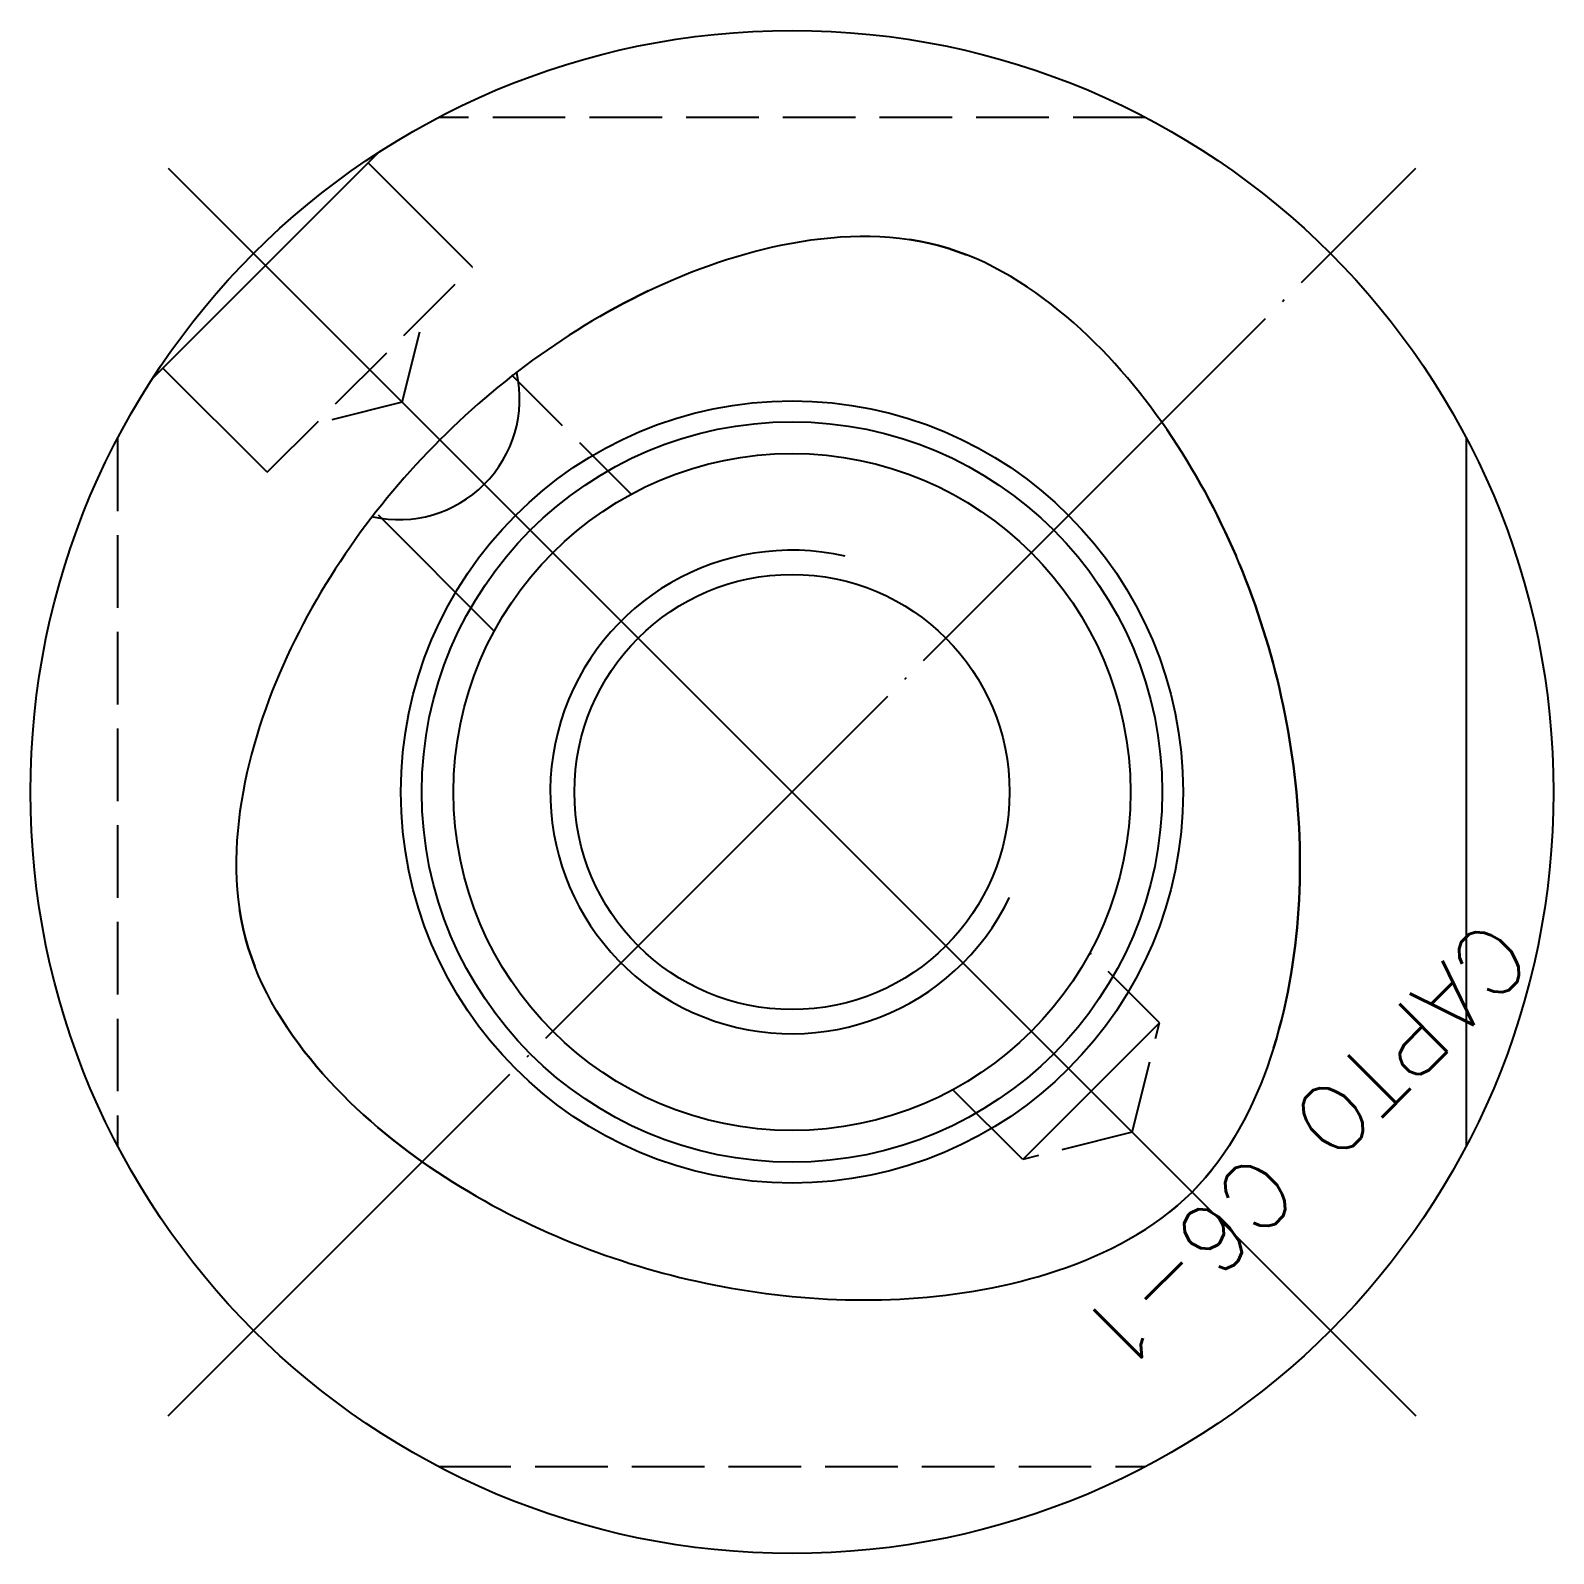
# Model space of a CAD drawing. Extents: x 180 to 289, y 463 to 789.
# Drawn here: x 180.4 to 243.4, y 726.3 to 789.3 of the extents above; entities that cross this region are included whole.
import ezdxf

# ---------------------------------------------------------------- set-up
doc = ezdxf.new("R2010")
doc.units = 0
doc.header["$MEASUREMENT"] = 0
doc.linetypes.add('CENTER', pattern=[22, 20, -1, 0, -1])
doc.linetypes.add('DASHED', pattern=[4, 3, -1])
doc.layers.get('0').update_dxf_attribs({"linetype": 'CONTINUOUS'})
doc.styles.add('DAYUF', font='simplex', dxfattribs={"bigfont": 'dayuf'})

msp = doc.modelspace()

# ---------------------------------------------------------------- linework, layer by layer
at = {"color": 3, "linetype": 'DASHED'}
for p, q in [((226.519, 785.729), (197.272, 785.729)), ((226.519, 785.729), (197.272, 785.729)), ((190.187, 771.052), (198.673, 779.537)), ((190.187, 771.052), (198.673, 779.537)), ((195.773, 773.951), (196.666, 777.531)), ((195.773, 773.951), (196.666, 777.531)), ((205.237, 770.144), (200.308, 775.074)), ((205.237, 770.144), (200.308, 775.074)), ((195.773, 773.951), (192.194, 773.059)), ((195.773, 773.951), (192.194, 773.059)), ((183.996, 772.452), (183.996, 743.206)), ((183.996, 772.452), (183.996, 743.206)), ((227.098, 748.283), (224.211, 751.171)), ((227.098, 748.283), (224.211, 751.171)), ((225.969, 743.755), (227.098, 748.283)), ((225.969, 743.755), (227.098, 748.283)), ((225.969, 743.755), (221.441, 742.626)), ((225.969, 743.755), (221.441, 742.626)), ((197.272, 729.929), (226.519, 729.929)), ((197.272, 729.929), (226.519, 729.929))]:
    msp.add_line(p, q, dxfattribs=at)
at = {"color": 7, "linetype": 'CONTINUOUS'}
for p, q in [((194.786, 784.278), (185.447, 774.938)), ((194.786, 784.278), (185.447, 774.938)), ((198.673, 779.537), (194.359, 783.851)), ((198.673, 779.537), (194.359, 783.851)), ((186.086, 783.639), (237.705, 732.02)), ((186.086, 783.639), (237.705, 732.02)), ((217.156, 780.613), (216.753, 780.682)), ((217.156, 780.613), (216.753, 780.682)), ((217.555, 780.53), (217.156, 780.613)), ((217.555, 780.53), (217.156, 780.613)), ((217.952, 780.432), (217.555, 780.53)), ((217.952, 780.432), (217.555, 780.53)), ((218.344, 780.319), (217.952, 780.432)), ((218.344, 780.319), (217.952, 780.432)), ((218.732, 780.191), (218.344, 780.319)), ((218.732, 780.191), (218.344, 780.319)), ((219.115, 780.049), (218.732, 780.191)), ((219.115, 780.049), (218.732, 780.191)), ((219.493, 779.893), (219.115, 780.049)), ((219.493, 779.893), (219.115, 780.049)), ((219.865, 779.725), (219.493, 779.893)), ((219.865, 779.725), (219.493, 779.893)), ((220.231, 779.544), (219.865, 779.725)), ((220.231, 779.544), (219.865, 779.725)), ((220.591, 779.352), (220.231, 779.544)), ((220.591, 779.352), (220.231, 779.544)), ((220.946, 779.15), (220.591, 779.352)), ((220.946, 779.15), (220.591, 779.352)), ((221.971, 778.486), (221.635, 778.716)), ((221.971, 778.486), (221.635, 778.716)), ((222.3, 778.248), (221.971, 778.486)), ((222.3, 778.248), (221.971, 778.486)), ((222.622, 778.003), (222.3, 778.248)), ((222.622, 778.003), (222.3, 778.248)), ((222.939, 777.752), (222.622, 778.003)), ((222.939, 777.752), (222.622, 778.003)), ((223.249, 777.494), (222.939, 777.752)), ((223.249, 777.494), (222.939, 777.752)), ((223.553, 777.23), (223.249, 777.494)), ((223.553, 777.23), (223.249, 777.494)), ((223.851, 776.962), (223.553, 777.23)), ((223.851, 776.962), (223.553, 777.23)), ((201.166, 775.685), (200.873, 775.469)), ((201.166, 775.685), (200.873, 775.469)), ((201.166, 775.685), (200.873, 775.469)), ((201.166, 775.685), (200.873, 775.469)), ((201.463, 775.899), (201.166, 775.685)), ((201.463, 775.899), (201.166, 775.685)), ((201.463, 775.899), (201.166, 775.685)), ((201.463, 775.899), (201.166, 775.685)), ((201.762, 776.11), (201.463, 775.899)), ((201.762, 776.11), (201.463, 775.899)), ((201.762, 776.11), (201.463, 775.899)), ((201.762, 776.11), (201.463, 775.899)), ((190.187, 771.052), (185.874, 775.365)), ((190.187, 771.052), (185.874, 775.365)), ((200.296, 775.026), (200.012, 774.801)), ((200.296, 775.026), (200.012, 774.801)), ((200.296, 775.026), (200.012, 774.801)), ((200.296, 775.026), (200.012, 774.801)), ((200.583, 775.249), (200.296, 775.026)), ((200.583, 775.249), (200.296, 775.026)), ((200.583, 775.249), (200.296, 775.026)), ((200.583, 775.249), (200.296, 775.026)), ((200.873, 775.469), (200.583, 775.249)), ((200.873, 775.469), (200.583, 775.249)), ((200.873, 775.469), (200.583, 775.249)), ((200.873, 775.469), (200.583, 775.249)), ((199.452, 774.342), (199.177, 774.108)), ((199.452, 774.342), (199.177, 774.108)), ((199.452, 774.342), (199.177, 774.108)), ((199.452, 774.342), (199.177, 774.108)), ((199.731, 774.573), (199.452, 774.342)), ((199.731, 774.573), (199.452, 774.342)), ((199.731, 774.573), (199.452, 774.342)), ((199.731, 774.573), (199.452, 774.342)), ((200.012, 774.801), (199.731, 774.573)), ((200.012, 774.801), (199.731, 774.573)), ((200.012, 774.801), (199.731, 774.573)), ((200.012, 774.801), (199.731, 774.573)), ((198.905, 773.872), (198.635, 773.632)), ((198.905, 773.872), (198.635, 773.632)), ((198.905, 773.872), (198.635, 773.632)), ((198.905, 773.872), (198.635, 773.632)), ((199.177, 774.108), (198.905, 773.872)), ((199.177, 774.108), (198.905, 773.872)), ((199.177, 774.108), (198.905, 773.872)), ((199.177, 774.108), (198.905, 773.872)), ((198.104, 773.146), (197.843, 772.899)), ((198.104, 773.146), (197.843, 772.899)), ((198.104, 773.146), (197.843, 772.899)), ((198.104, 773.146), (197.843, 772.899)), ((198.368, 773.391), (198.104, 773.146)), ((198.368, 773.391), (198.104, 773.146)), ((198.368, 773.391), (198.104, 773.146)), ((198.368, 773.391), (198.104, 773.146)), ((198.635, 773.632), (198.368, 773.391)), ((198.635, 773.632), (198.368, 773.391)), ((198.635, 773.632), (198.368, 773.391)), ((198.635, 773.632), (198.368, 773.391)), ((227.407, 772.809), (227.189, 773.123)), ((227.407, 772.809), (227.189, 773.123)), ((197.329, 772.396), (197.076, 772.14)), ((197.329, 772.396), (197.076, 772.14)), ((197.329, 772.396), (197.076, 772.14)), ((197.329, 772.396), (197.076, 772.14)), ((197.585, 772.648), (197.329, 772.396)), ((197.585, 772.648), (197.329, 772.396)), ((197.585, 772.648), (197.329, 772.396)), ((197.585, 772.648), (197.329, 772.396)), ((197.843, 772.899), (197.585, 772.648)), ((197.843, 772.899), (197.585, 772.648)), ((197.843, 772.899), (197.585, 772.648)), ((197.843, 772.899), (197.585, 772.648)), ((239.796, 743.206), (239.796, 772.452)), ((239.796, 743.206), (239.796, 772.452)), ((196.826, 771.882), (196.579, 771.62)), ((196.826, 771.882), (196.579, 771.62)), ((196.826, 771.882), (196.579, 771.62)), ((196.826, 771.882), (196.579, 771.62)), ((197.076, 772.14), (196.826, 771.882)), ((197.076, 772.14), (196.826, 771.882)), ((197.076, 772.14), (196.826, 771.882)), ((197.076, 772.14), (196.826, 771.882)), ((196.334, 771.357), (196.092, 771.09)), ((196.334, 771.357), (196.092, 771.09)), ((196.334, 771.357), (196.092, 771.09)), ((196.334, 771.357), (196.092, 771.09)), ((196.579, 771.62), (196.334, 771.357)), ((196.579, 771.62), (196.334, 771.357)), ((196.579, 771.62), (196.334, 771.357)), ((196.579, 771.62), (196.334, 771.357)), ((195.617, 770.548), (195.383, 770.272)), ((195.617, 770.548), (195.383, 770.272)), ((195.617, 770.548), (195.383, 770.272)), ((195.617, 770.548), (195.383, 770.272)), ((195.853, 770.82), (195.617, 770.548)), ((195.853, 770.82), (195.617, 770.548)), ((195.853, 770.82), (195.617, 770.548)), ((195.853, 770.82), (195.617, 770.548)), ((196.092, 771.09), (195.853, 770.82)), ((196.092, 771.09), (195.853, 770.82)), ((196.092, 771.09), (195.853, 770.82)), ((196.092, 771.09), (195.853, 770.82)), ((228.799, 770.567), (228.614, 770.891)), ((228.799, 770.567), (228.614, 770.891)), ((228.979, 770.241), (228.799, 770.567)), ((228.979, 770.241), (228.799, 770.567)), ((195.152, 769.994), (194.924, 769.713)), ((195.152, 769.994), (194.924, 769.713)), ((195.152, 769.994), (194.924, 769.713)), ((195.152, 769.994), (194.924, 769.713)), ((195.383, 770.272), (195.152, 769.994)), ((195.383, 770.272), (195.152, 769.994)), ((195.383, 770.272), (195.152, 769.994)), ((195.383, 770.272), (195.152, 769.994)), ((229.154, 769.914), (228.979, 770.241)), ((229.154, 769.914), (228.979, 770.241)), ((229.325, 769.586), (229.154, 769.914)), ((229.325, 769.586), (229.154, 769.914)), ((194.698, 769.429), (194.476, 769.142)), ((194.698, 769.429), (194.476, 769.142)), ((194.698, 769.429), (194.476, 769.142)), ((194.698, 769.429), (194.476, 769.142)), ((194.924, 769.713), (194.698, 769.429)), ((194.924, 769.713), (194.698, 769.429)), ((194.924, 769.713), (194.698, 769.429)), ((194.924, 769.713), (194.698, 769.429)), ((199.58, 764.488), (194.792, 769.275)), ((199.58, 764.488), (194.792, 769.275)), ((229.492, 769.256), (229.325, 769.586)), ((229.492, 769.256), (229.325, 769.586)), ((229.654, 768.926), (229.492, 769.256)), ((229.654, 768.926), (229.492, 769.256)), ((194.256, 768.852), (194.039, 768.558)), ((194.256, 768.852), (194.039, 768.558)), ((194.476, 769.142), (194.256, 768.852)), ((194.476, 769.142), (194.256, 768.852)), ((194.476, 769.142), (194.256, 768.852)), ((194.476, 769.142), (194.256, 768.852)), ((229.812, 768.594), (229.654, 768.926)), ((229.812, 768.594), (229.654, 768.926)), ((193.825, 768.262), (193.614, 767.963)), ((193.825, 768.262), (193.614, 767.963)), ((194.039, 768.558), (193.825, 768.262)), ((194.039, 768.558), (193.825, 768.262)), ((229.812, 768.595), (229.966, 768.262)), ((229.812, 768.595), (229.966, 768.262)), ((229.966, 768.262), (229.812, 768.594)), ((229.966, 768.262), (229.812, 768.594)), ((230.115, 767.929), (229.966, 768.262)), ((229.966, 768.262), (230.115, 767.929)), ((230.115, 767.929), (229.966, 768.262)), ((229.966, 768.262), (230.115, 767.929)), ((193.201, 767.354), (192.999, 767.045)), ((193.201, 767.354), (192.999, 767.045)), ((193.406, 767.66), (193.201, 767.354)), ((193.406, 767.66), (193.201, 767.354)), ((193.614, 767.963), (193.406, 767.66)), ((193.614, 767.963), (193.406, 767.66)), ((230.261, 767.594), (230.115, 767.929)), ((230.115, 767.929), (230.261, 767.594)), ((230.261, 767.594), (230.115, 767.929)), ((230.115, 767.929), (230.261, 767.594)), ((230.402, 767.259), (230.261, 767.594)), ((230.402, 767.259), (230.261, 767.594)), ((230.402, 767.259), (230.261, 767.594)), ((230.402, 767.259), (230.261, 767.594)), ((192.801, 766.733), (192.605, 766.418)), ((192.801, 766.733), (192.605, 766.418)), ((192.999, 767.045), (192.801, 766.733)), ((192.999, 767.045), (192.801, 766.733)), ((230.54, 766.922), (230.402, 767.259)), ((230.54, 766.922), (230.402, 767.259)), ((230.402, 767.259), (230.54, 766.923)), ((230.54, 766.922), (230.402, 767.259)), ((230.54, 766.922), (230.402, 767.259)), ((230.402, 767.259), (230.54, 766.923)), ((230.54, 766.923), (230.673, 766.585)), ((230.54, 766.923), (230.673, 766.585)), ((230.673, 766.585), (230.54, 766.922)), ((230.673, 766.585), (230.54, 766.922)), ((230.673, 766.585), (230.54, 766.922)), ((230.673, 766.585), (230.54, 766.922)), ((192.413, 766.099), (192.224, 765.777)), ((192.413, 766.099), (192.224, 765.777)), ((192.605, 766.418), (192.413, 766.099)), ((192.605, 766.418), (192.413, 766.099)), ((230.802, 766.247), (230.673, 766.585)), ((230.802, 766.247), (230.673, 766.585)), ((230.673, 766.585), (230.802, 766.247)), ((230.802, 766.247), (230.673, 766.585)), ((230.802, 766.247), (230.673, 766.585)), ((230.673, 766.585), (230.802, 766.247)), ((230.928, 765.908), (230.802, 766.247)), ((230.928, 765.908), (230.802, 766.247)), ((230.802, 766.247), (230.928, 765.908)), ((230.928, 765.908), (230.802, 766.247)), ((230.928, 765.908), (230.802, 766.247)), ((230.802, 766.247), (230.928, 765.908)), ((231.049, 765.568), (230.928, 765.908)), ((231.049, 765.568), (230.928, 765.908)), ((230.928, 765.908), (231.049, 765.568)), ((231.049, 765.568), (230.928, 765.908)), ((231.049, 765.568), (230.928, 765.908)), ((230.928, 765.908), (231.049, 765.568)), ((231.167, 765.227), (231.049, 765.568)), ((231.167, 765.227), (231.049, 765.568)), ((231.049, 765.568), (231.167, 765.227)), ((231.167, 765.227), (231.049, 765.568)), ((231.167, 765.227), (231.049, 765.568)), ((231.049, 765.568), (231.167, 765.227)), ((231.281, 764.885), (231.167, 765.227)), ((231.281, 764.885), (231.167, 765.227)), ((231.167, 765.227), (231.281, 764.885)), ((231.281, 764.885), (231.167, 765.227)), ((231.281, 764.885), (231.167, 765.227)), ((231.167, 765.227), (231.281, 764.885)), ((231.391, 764.542), (231.281, 764.885)), ((231.391, 764.542), (231.281, 764.885)), ((231.281, 764.885), (231.391, 764.542)), ((231.391, 764.542), (231.281, 764.885)), ((231.391, 764.542), (231.281, 764.885)), ((231.281, 764.885), (231.391, 764.542)), ((231.497, 764.198), (231.391, 764.542)), ((231.497, 764.198), (231.391, 764.542)), ((231.391, 764.542), (231.498, 764.198)), ((231.497, 764.198), (231.391, 764.542)), ((231.497, 764.198), (231.391, 764.542)), ((231.391, 764.542), (231.498, 764.198)), ((231.6, 763.853), (231.497, 764.198)), ((231.6, 763.853), (231.497, 764.198)), ((231.6, 763.853), (231.497, 764.198)), ((231.6, 763.853), (231.497, 764.198)), ((231.498, 764.198), (231.6, 763.853)), ((231.498, 764.198), (231.6, 763.853)), ((231.699, 763.508), (231.6, 763.853)), ((231.699, 763.508), (231.6, 763.853)), ((231.6, 763.853), (231.699, 763.508)), ((231.699, 763.508), (231.6, 763.853)), ((231.699, 763.508), (231.6, 763.853)), ((231.6, 763.853), (231.699, 763.508)), ((231.794, 763.161), (231.699, 763.508)), ((231.794, 763.161), (231.699, 763.508)), ((231.699, 763.508), (231.794, 763.161)), ((231.794, 763.161), (231.699, 763.508)), ((231.794, 763.161), (231.699, 763.508)), ((231.699, 763.508), (231.794, 763.161)), ((231.885, 762.813), (231.794, 763.161)), ((231.885, 762.813), (231.794, 763.161)), ((231.794, 763.161), (231.885, 762.813)), ((231.885, 762.813), (231.794, 763.161)), ((231.885, 762.813), (231.794, 763.161)), ((231.794, 763.161), (231.885, 762.813)), ((231.972, 762.464), (231.885, 762.813)), ((231.972, 762.464), (231.885, 762.813)), ((231.885, 762.813), (231.972, 762.464)), ((231.972, 762.464), (231.885, 762.813)), ((231.972, 762.464), (231.885, 762.813)), ((231.885, 762.813), (231.972, 762.464)), ((232.056, 762.114), (231.972, 762.464)), ((232.056, 762.114), (231.972, 762.464)), ((231.972, 762.464), (232.056, 762.114)), ((232.056, 762.114), (231.972, 762.464)), ((232.056, 762.114), (231.972, 762.464)), ((231.972, 762.464), (232.056, 762.114)), ((232.136, 761.763), (232.056, 762.114)), ((232.136, 761.763), (232.056, 762.114)), ((232.056, 762.114), (232.136, 761.764)), ((232.136, 761.763), (232.056, 762.114)), ((232.136, 761.763), (232.056, 762.114)), ((232.056, 762.114), (232.136, 761.764)), ((232.136, 761.764), (232.212, 761.412)), ((232.136, 761.764), (232.212, 761.412)), ((232.212, 761.411), (232.136, 761.763)), ((232.212, 761.411), (232.136, 761.763)), ((232.212, 761.411), (232.136, 761.763)), ((232.212, 761.411), (232.136, 761.763)), ((232.212, 761.412), (232.284, 761.058)), ((232.212, 761.412), (232.284, 761.058)), ((232.284, 761.058), (232.212, 761.411)), ((232.284, 761.058), (232.212, 761.411)), ((232.284, 761.058), (232.212, 761.411)), ((232.284, 761.058), (232.212, 761.411)), ((232.353, 760.704), (232.284, 761.058)), ((232.353, 760.704), (232.284, 761.058)), ((232.284, 761.058), (232.353, 760.704)), ((232.353, 760.704), (232.284, 761.058)), ((232.353, 760.704), (232.284, 761.058)), ((232.284, 761.058), (232.353, 760.704)), ((232.417, 760.349), (232.353, 760.704)), ((232.417, 760.349), (232.353, 760.704)), ((232.353, 760.704), (232.417, 760.349)), ((232.417, 760.349), (232.353, 760.704)), ((232.417, 760.349), (232.353, 760.704)), ((232.353, 760.704), (232.417, 760.349)), ((232.478, 759.992), (232.417, 760.349)), ((232.478, 759.992), (232.417, 760.349)), ((232.417, 760.349), (232.478, 759.993)), ((232.478, 759.992), (232.417, 760.349)), ((232.478, 759.992), (232.417, 760.349)), ((232.417, 760.349), (232.478, 759.993)), ((232.478, 759.993), (232.535, 759.635)), ((232.478, 759.993), (232.535, 759.635)), ((232.535, 759.635), (232.478, 759.992)), ((232.535, 759.635), (232.478, 759.992)), ((232.535, 759.635), (232.478, 759.992)), ((232.535, 759.635), (232.478, 759.992)), ((232.588, 759.276), (232.535, 759.635)), ((232.588, 759.276), (232.535, 759.635)), ((232.535, 759.635), (232.588, 759.276)), ((232.588, 759.276), (232.535, 759.635)), ((232.588, 759.276), (232.535, 759.635)), ((232.535, 759.635), (232.588, 759.276)), ((232.638, 758.916), (232.588, 759.276)), ((232.638, 758.916), (232.588, 759.276)), ((232.588, 759.276), (232.638, 758.916)), ((232.638, 758.916), (232.588, 759.276)), ((232.638, 758.916), (232.588, 759.276)), ((232.588, 759.276), (232.638, 758.916)), ((189.349, 758.616), (189.265, 758.224)), ((189.349, 758.616), (189.265, 758.224)), ((232.683, 758.555), (232.638, 758.916)), ((232.683, 758.555), (232.638, 758.916)), ((232.638, 758.916), (232.683, 758.555)), ((232.683, 758.555), (232.638, 758.916)), ((232.683, 758.555), (232.638, 758.916)), ((232.638, 758.916), (232.683, 758.555)), ((232.724, 758.193), (232.683, 758.555)), ((232.724, 758.193), (232.683, 758.555)), ((232.683, 758.555), (232.724, 758.193)), ((232.724, 758.193), (232.683, 758.555)), ((232.724, 758.193), (232.683, 758.555)), ((232.683, 758.555), (232.724, 758.193)), ((189.265, 758.224), (189.188, 757.829)), ((189.265, 758.224), (189.188, 757.829)), ((232.761, 757.829), (232.724, 758.193)), ((232.761, 757.829), (232.724, 758.193)), ((232.724, 758.193), (232.761, 757.829)), ((232.761, 757.829), (232.724, 758.193)), ((232.761, 757.829), (232.724, 758.193)), ((232.724, 758.193), (232.761, 757.829)), ((189.12, 757.432), (189.061, 757.032)), ((189.12, 757.432), (189.061, 757.032)), ((189.188, 757.829), (189.12, 757.432)), ((189.188, 757.829), (189.12, 757.432)), ((232.794, 757.464), (232.761, 757.829)), ((232.794, 757.464), (232.761, 757.829)), ((232.761, 757.829), (232.794, 757.464)), ((232.794, 757.464), (232.761, 757.829)), ((232.794, 757.464), (232.761, 757.829)), ((232.761, 757.829), (232.794, 757.464)), ((232.794, 757.464), (232.823, 757.098)), ((232.794, 757.464), (232.823, 757.098)), ((189.061, 757.032), (189.01, 756.63)), ((189.061, 757.032), (189.01, 756.63)), ((232.823, 757.098), (232.848, 756.731)), ((232.823, 757.098), (232.848, 756.731)), ((232.848, 756.731), (232.868, 756.363)), ((232.848, 756.731), (232.868, 756.363)), ((188.969, 756.226), (188.937, 755.821)), ((188.969, 756.226), (188.937, 755.821)), ((189.01, 756.63), (188.969, 756.226)), ((189.01, 756.63), (188.969, 756.226)), ((232.868, 756.363), (232.884, 755.993)), ((232.868, 756.363), (232.884, 755.993)), ((188.916, 755.414), (188.906, 755.006)), ((188.916, 755.414), (188.906, 755.006)), ((188.937, 755.821), (188.916, 755.414)), ((188.937, 755.821), (188.916, 755.414)), ((232.884, 755.993), (232.896, 755.622)), ((232.884, 755.993), (232.896, 755.622)), ((232.896, 755.622), (232.903, 755.25)), ((232.896, 755.622), (232.903, 755.25)), ((188.906, 755.006), (188.908, 754.598)), ((188.906, 755.006), (188.908, 754.598)), ((232.903, 755.25), (232.906, 754.876)), ((232.903, 755.25), (232.906, 754.876)), ((188.908, 754.598), (188.922, 754.19)), ((188.908, 754.598), (188.922, 754.19)), ((188.922, 754.19), (188.949, 753.783)), ((188.922, 754.19), (188.949, 753.783)), ((188.949, 753.783), (188.989, 753.377)), ((188.949, 753.783), (188.989, 753.377)), ((188.989, 753.377), (189.043, 752.972)), ((188.989, 753.377), (189.043, 752.972)), ((189.043, 752.972), (189.111, 752.569)), ((189.043, 752.972), (189.111, 752.569)), ((189.111, 752.569), (189.195, 752.169)), ((189.111, 752.569), (189.195, 752.169)), ((189.195, 752.169), (189.293, 751.773)), ((189.195, 752.169), (189.293, 751.773)), ((189.293, 751.773), (189.406, 751.38)), ((189.293, 751.773), (189.406, 751.38)), ((189.406, 751.38), (189.534, 750.992)), ((189.406, 751.38), (189.534, 750.992)), ((189.534, 750.992), (189.676, 750.61)), ((189.534, 750.992), (189.676, 750.61)), ((227.098, 748.283), (221.441, 742.626)), ((227.098, 748.283), (221.441, 742.626)), ((221.441, 742.626), (218.554, 745.514)), ((221.441, 742.626), (218.554, 745.514))]:
    msp.add_line(p, q, dxfattribs=at)
at = {"color": 1, "linetype": 'CENTER'}
msp.add_line((186.086, 732.02), (237.705, 783.639), dxfattribs=at)
msp.add_line((186.086, 732.02), (237.705, 783.639), dxfattribs=at)
at = {"color": 7, "linetype": 'CONTINUOUS'}
for points in [[(211.108, 780.376), (211.5, 780.46), (211.896, 780.536), (212.293, 780.604), (212.693, 780.664), (213.095, 780.715), (213.499, 780.756), (213.904, 780.788), (214.311, 780.808), (214.718, 780.818), (215.126, 780.817), (215.534, 780.803), (215.942, 780.776), (216.348, 780.736), (216.753, 780.682), (217.156, 780.613), (217.555, 780.53), (217.952, 780.432), (218.344, 780.319), (218.732, 780.191), (219.115, 780.049)], [(211.108, 780.376), (211.5, 780.46), (211.896, 780.536), (212.293, 780.604), (212.693, 780.664), (213.095, 780.715), (213.499, 780.756), (213.904, 780.788), (214.311, 780.808), (214.718, 780.818), (215.126, 780.817), (215.534, 780.803), (215.942, 780.776), (216.348, 780.736), (216.753, 780.682), (217.156, 780.613), (217.555, 780.53), (217.952, 780.432), (218.344, 780.319), (218.732, 780.191), (219.115, 780.049)], [(204.934, 778.046), (205.27, 778.221), (205.609, 778.391), (205.952, 778.558), (206.298, 778.721), (206.647, 778.879), (207, 779.033), (207.357, 779.182), (207.717, 779.326), (208.08, 779.466), (208.447, 779.6), (208.818, 779.729), (209.191, 779.852), (209.568, 779.97), (209.949, 780.081), (210.332, 780.186), (210.719, 780.285), (211.108, 780.376)], [(204.934, 778.046), (205.27, 778.221), (205.609, 778.391), (205.952, 778.558), (206.298, 778.721), (206.647, 778.879), (207, 779.033), (207.357, 779.182), (207.717, 779.326), (208.08, 779.466), (208.447, 779.6), (208.818, 779.729), (209.191, 779.852), (209.568, 779.97), (209.949, 780.081), (210.332, 780.186), (210.719, 780.285), (211.108, 780.376)], [(204.934, 778.046), (205.27, 778.221), (205.609, 778.391), (205.952, 778.558), (206.298, 778.721), (206.647, 778.879), (207, 779.033), (207.357, 779.182), (207.717, 779.326), (208.08, 779.466), (208.447, 779.6), (208.818, 779.729), (209.191, 779.852), (209.568, 779.97), (209.949, 780.081), (210.332, 780.186), (210.719, 780.285), (211.108, 780.376)], [(204.934, 778.046), (205.27, 778.221), (205.609, 778.391), (205.952, 778.558), (206.298, 778.721), (206.647, 778.879), (207, 779.033), (207.357, 779.182), (207.717, 779.326), (208.08, 779.466), (208.447, 779.6), (208.818, 779.729), (209.191, 779.852), (209.568, 779.97), (209.949, 780.081), (210.332, 780.186), (210.719, 780.285), (211.108, 780.376)], [(227.189, 773.123), (226.965, 773.435), (226.736, 773.744), (226.502, 774.052), (226.263, 774.357), (226.018, 774.659), (225.767, 774.959), (225.511, 775.256), (225.249, 775.55), (224.981, 775.84), (224.708, 776.127), (224.428, 776.409), (224.142, 776.688), (223.851, 776.962), (223.553, 777.23), (223.249, 777.494), (222.939, 777.752), (222.622, 778.003), (222.3, 778.248), (221.971, 778.486), (221.635, 778.716), (221.294, 778.937), (220.946, 779.15)], [(227.189, 773.123), (226.965, 773.435), (226.736, 773.744), (226.502, 774.052), (226.263, 774.357), (226.018, 774.659), (225.767, 774.959), (225.511, 775.256), (225.249, 775.55), (224.981, 775.84), (224.708, 776.127), (224.428, 776.409), (224.142, 776.688), (223.851, 776.962), (223.553, 777.23), (223.249, 777.494), (222.939, 777.752), (222.622, 778.003), (222.3, 778.248), (221.971, 778.486), (221.635, 778.716), (221.294, 778.937), (220.946, 779.15)], [(205.952, 778.558), (205.609, 778.391), (205.27, 778.221), (204.934, 778.046), (204.602, 777.868), (204.273, 777.686), (203.948, 777.501), (203.626, 777.312), (203.307, 777.12), (202.991, 776.924), (202.679, 776.725), (202.37, 776.523), (202.065, 776.318), (201.762, 776.11)], [(205.952, 778.558), (205.609, 778.391), (205.27, 778.221), (204.934, 778.046), (204.602, 777.868), (204.273, 777.686), (203.948, 777.501), (203.626, 777.312), (203.307, 777.12), (202.991, 776.924), (202.679, 776.725), (202.37, 776.523), (202.065, 776.318), (201.762, 776.11)], [(205.952, 778.558), (205.609, 778.391), (205.27, 778.221), (204.934, 778.046), (204.602, 777.868), (204.273, 777.686), (203.948, 777.501), (203.626, 777.312), (203.307, 777.12), (202.991, 776.924), (202.679, 776.725), (202.37, 776.523), (202.065, 776.318), (201.762, 776.11)], [(205.952, 778.558), (205.609, 778.391), (205.27, 778.221), (204.934, 778.046), (204.602, 777.868), (204.273, 777.686), (203.948, 777.501), (203.626, 777.312), (203.307, 777.12), (202.991, 776.924), (202.679, 776.725), (202.37, 776.523), (202.065, 776.318), (201.762, 776.11)], [(203.948, 777.501), (204.273, 777.686), (204.602, 777.868), (204.934, 778.046)], [(203.948, 777.501), (204.273, 777.686), (204.602, 777.868), (204.934, 778.046)], [(203.948, 777.501), (204.273, 777.686), (204.602, 777.868), (204.934, 778.046)], [(203.948, 777.501), (204.273, 777.686), (204.602, 777.868), (204.934, 778.046)], [(228.033, 771.857), (227.829, 772.176), (227.621, 772.493), (227.408, 772.809), (227.189, 773.123), (226.965, 773.435), (226.737, 773.744), (226.502, 774.052), (226.263, 774.357), (226.018, 774.659), (225.767, 774.959), (225.511, 775.256), (225.249, 775.55), (224.981, 775.84), (224.707, 776.127), (224.428, 776.409), (224.142, 776.688), (223.851, 776.962)], [(228.033, 771.857), (227.829, 772.176), (227.621, 772.493), (227.408, 772.809), (227.189, 773.123), (226.965, 773.435), (226.737, 773.744), (226.502, 774.052), (226.263, 774.357), (226.018, 774.659), (225.767, 774.959), (225.511, 775.256), (225.249, 775.55), (224.981, 775.84), (224.707, 776.127), (224.428, 776.409), (224.142, 776.688), (223.851, 776.962)], [(228.033, 771.857), (227.829, 772.176), (227.621, 772.493), (227.408, 772.809), (227.189, 773.123), (226.965, 773.435), (226.737, 773.744), (226.502, 774.052), (226.263, 774.357), (226.018, 774.659), (225.767, 774.959), (225.511, 775.256), (225.249, 775.55), (224.981, 775.84), (224.707, 776.127), (224.428, 776.409), (224.142, 776.688), (223.851, 776.962)], [(228.033, 771.857), (227.829, 772.176), (227.621, 772.493), (227.408, 772.809), (227.189, 773.123), (226.965, 773.435), (226.737, 773.744), (226.502, 774.052), (226.263, 774.357), (226.018, 774.659), (225.767, 774.959), (225.511, 775.256), (225.249, 775.55), (224.981, 775.84), (224.707, 776.127), (224.428, 776.409), (224.142, 776.688), (223.851, 776.962)], [(227.407, 772.809), (227.621, 772.493), (227.829, 772.176), (228.033, 771.857), (228.231, 771.537), (228.425, 771.215), (228.614, 770.891), (228.799, 770.567), (228.979, 770.241), (229.154, 769.914), (229.325, 769.586), (229.492, 769.256), (229.654, 768.926), (229.812, 768.595)], [(227.407, 772.809), (227.621, 772.493), (227.829, 772.176), (228.033, 771.857), (228.231, 771.537), (228.425, 771.215), (228.614, 770.891), (228.799, 770.567), (228.979, 770.241), (229.154, 769.914), (229.325, 769.586), (229.492, 769.256), (229.654, 768.926), (229.812, 768.595)], [(228.614, 770.891), (228.425, 771.215), (228.231, 771.537), (228.033, 771.857)], [(228.614, 770.891), (228.425, 771.215), (228.231, 771.537), (228.033, 771.857)], [(192.224, 765.777), (192.038, 765.452), (191.857, 765.123), (191.678, 764.79)], [(192.224, 765.777), (192.038, 765.452), (191.857, 765.123), (191.678, 764.79)], [(191.678, 764.79), (191.504, 764.455), (191.333, 764.116), (191.167, 763.773), (191.004, 763.427), (190.846, 763.077), (190.692, 762.724), (190.543, 762.368), (190.399, 762.008), (190.259, 761.644), (190.125, 761.277), (189.996, 760.907), (189.872, 760.533), (189.755, 760.156), (189.644, 759.776), (189.538, 759.393), (189.44, 759.006), (189.349, 758.616)], [(191.678, 764.79), (191.504, 764.455), (191.333, 764.116), (191.167, 763.773), (191.004, 763.427), (190.846, 763.077), (190.692, 762.724), (190.543, 762.368), (190.399, 762.008), (190.259, 761.644), (190.125, 761.277), (189.996, 760.907), (189.872, 760.533), (189.755, 760.156), (189.644, 759.776), (189.538, 759.393), (189.44, 759.006), (189.349, 758.616)], [(191.678, 764.79), (191.504, 764.455), (191.333, 764.116), (191.167, 763.773), (191.004, 763.427), (190.846, 763.077), (190.692, 762.724), (190.543, 762.368), (190.399, 762.008), (190.259, 761.644), (190.125, 761.277), (189.996, 760.907), (189.872, 760.533), (189.755, 760.156), (189.644, 759.776), (189.538, 759.393), (189.44, 759.006), (189.349, 758.616)], [(191.678, 764.79), (191.504, 764.455), (191.333, 764.116), (191.167, 763.773), (191.004, 763.427), (190.846, 763.077), (190.692, 762.724), (190.543, 762.368), (190.399, 762.008), (190.259, 761.644), (190.125, 761.277), (189.996, 760.907), (189.872, 760.533), (189.755, 760.156), (189.644, 759.776), (189.538, 759.393), (189.44, 759.006), (189.349, 758.616)], [(232.819, 752.612), (232.846, 752.992), (232.868, 753.371), (232.885, 753.749), (232.896, 754.126), (232.903, 754.502), (232.906, 754.876), (232.903, 755.25), (232.896, 755.622), (232.884, 755.993), (232.868, 756.363), (232.848, 756.731), (232.823, 757.098), (232.794, 757.464)], [(232.819, 752.612), (232.846, 752.992), (232.868, 753.371), (232.885, 753.749), (232.896, 754.126), (232.903, 754.502), (232.906, 754.876), (232.903, 755.25), (232.896, 755.622), (232.884, 755.993), (232.868, 756.363), (232.848, 756.731), (232.823, 757.098), (232.794, 757.464)], [(232.819, 752.612), (232.846, 752.992), (232.868, 753.371), (232.885, 753.749), (232.896, 754.126), (232.903, 754.502), (232.906, 754.876), (232.903, 755.25), (232.896, 755.622), (232.884, 755.993), (232.868, 756.363), (232.848, 756.731), (232.823, 757.098), (232.794, 757.464)], [(232.819, 752.612), (232.846, 752.992), (232.868, 753.371), (232.885, 753.749), (232.896, 754.126), (232.903, 754.502), (232.906, 754.876), (232.903, 755.25), (232.896, 755.622), (232.884, 755.993), (232.868, 756.363), (232.848, 756.731), (232.823, 757.098), (232.794, 757.464)], [(231.815, 747.238), (231.931, 747.621), (232.039, 748.005), (232.14, 748.389), (232.233, 748.774), (232.32, 749.159), (232.4, 749.545), (232.474, 749.93), (232.541, 750.315), (232.602, 750.699), (232.657, 751.083), (232.706, 751.467), (232.749, 751.85), (232.787, 752.231), (232.819, 752.612), (232.846, 752.992), (232.868, 753.371), (232.885, 753.749), (232.897, 754.126), (232.903, 754.502), (232.906, 754.876), (232.903, 754.502), (232.897, 754.126), (232.885, 753.749), (232.868, 753.371), (232.846, 752.992), (232.819, 752.612), (232.787, 752.231), (232.749, 751.85), (232.706, 751.467), (232.657, 751.083), (232.602, 750.699), (232.541, 750.315), (232.474, 749.93), (232.4, 749.545), (232.32, 749.159), (232.233, 748.774), (232.14, 748.389), (232.039, 748.005), (231.931, 747.621), (231.815, 747.238), (231.692, 746.856), (231.56, 746.476), (231.421, 746.097), (231.272, 745.721), (231.115, 745.348), (230.949, 744.977), (230.774, 744.611), (230.589, 744.248), (230.393, 743.89), (230.188, 743.538), (229.972, 743.191), (229.745, 742.852), (229.507, 742.52), (229.258, 742.196), (228.997, 741.882), (228.725, 741.577), (228.442, 741.283), (228.148, 741), (227.843, 740.728), (227.529, 740.467), (227.843, 740.728), (228.148, 741), (228.442, 741.283), (228.725, 741.577), (228.997, 741.882), (229.258, 742.196)], [(231.815, 747.238), (231.931, 747.621), (232.039, 748.005), (232.14, 748.389), (232.233, 748.774), (232.32, 749.159), (232.4, 749.545), (232.474, 749.93), (232.541, 750.315), (232.602, 750.699), (232.657, 751.083), (232.706, 751.467), (232.749, 751.85), (232.787, 752.231), (232.819, 752.612), (232.846, 752.992), (232.868, 753.371), (232.885, 753.749), (232.897, 754.126), (232.903, 754.502), (232.906, 754.876), (232.903, 754.502), (232.897, 754.126), (232.885, 753.749), (232.868, 753.371), (232.846, 752.992), (232.819, 752.612), (232.787, 752.231), (232.749, 751.85), (232.706, 751.467), (232.657, 751.083), (232.602, 750.699), (232.541, 750.315), (232.474, 749.93), (232.4, 749.545), (232.32, 749.159), (232.233, 748.774), (232.14, 748.389), (232.039, 748.005), (231.931, 747.621), (231.815, 747.238), (231.692, 746.856), (231.56, 746.476), (231.421, 746.097), (231.272, 745.721), (231.115, 745.348), (230.949, 744.977), (230.774, 744.611), (230.589, 744.248), (230.393, 743.89), (230.188, 743.538), (229.972, 743.191), (229.745, 742.852), (229.507, 742.52), (229.258, 742.196), (228.997, 741.882), (228.725, 741.577), (228.442, 741.283), (228.148, 741), (227.843, 740.728), (227.529, 740.467), (227.843, 740.728), (228.148, 741), (228.442, 741.283), (228.725, 741.577), (228.997, 741.882), (229.258, 742.196)], [(192.763, 745.874), (192.494, 746.172), (192.231, 746.476), (191.973, 746.786), (191.721, 747.102), (191.476, 747.425), (191.239, 747.754), (191.009, 748.09), (190.787, 748.431), (190.575, 748.779), (190.372, 749.133), (190.18, 749.494), (190, 749.86), (189.831, 750.232), (189.676, 750.61), (189.534, 750.992), (189.406, 751.38), (189.293, 751.773), (189.195, 752.169), (189.111, 752.569), (189.043, 752.972)], [(192.763, 745.874), (192.494, 746.172), (192.231, 746.476), (191.973, 746.786), (191.721, 747.102), (191.476, 747.425), (191.239, 747.754), (191.009, 748.09), (190.787, 748.431), (190.575, 748.779), (190.372, 749.133), (190.18, 749.494), (190, 749.86), (189.831, 750.232), (189.676, 750.61), (189.534, 750.992), (189.406, 751.38), (189.293, 751.773), (189.195, 752.169), (189.111, 752.569), (189.043, 752.972)], [(190.575, 748.779), (190.787, 748.431), (191.009, 748.089), (191.239, 747.754), (191.476, 747.425), (191.721, 747.102), (191.973, 746.786), (192.231, 746.476), (192.494, 746.172), (192.763, 745.874), (193.037, 745.582), (193.315, 745.297), (193.598, 745.017), (193.885, 744.744), (194.175, 744.476), (194.469, 744.214), (194.766, 743.958), (195.065, 743.707), (195.368, 743.462), (195.673, 743.222), (195.98, 742.988), (196.29, 742.759), (196.602, 742.536), (196.916, 742.317), (197.231, 742.104), (197.549, 741.895), (197.868, 741.692), (198.188, 741.493), (198.51, 741.299), (198.833, 741.11), (199.158, 740.926), (199.484, 740.746), (199.811, 740.57), (200.139, 740.399), (200.468, 740.233), (200.799, 740.071), (201.13, 739.913), (201.463, 739.759), (201.796, 739.609), (202.13, 739.464), (202.466, 739.322), (202.802, 739.185), (203.139, 739.052), (203.478, 738.922), (203.817, 738.797), (204.157, 738.675), (204.498, 738.557), (204.84, 738.444), (205.183, 738.333), (205.526, 738.227), (205.871, 738.125), (206.217, 738.026), (206.564, 737.931), (206.912, 737.84), (207.26, 737.753), (207.61, 737.669), (207.961, 737.589), (208.313, 737.513), (208.666, 737.441), (209.02, 737.372), (209.376, 737.307), (209.732, 737.246), (210.09, 737.189), (210.448, 737.136), (210.808, 737.087), (211.17, 737.042), (211.532, 737.001), (211.896, 736.963), (212.26, 736.93), (212.626, 736.902), (212.994, 736.877), (213.362, 736.856), (213.732, 736.84), (214.103, 736.829), (214.475, 736.822), (214.848, 736.819), (215.223, 736.821), (215.599, 736.828), (215.975, 736.84), (216.353, 736.857), (216.732, 736.879), (217.112, 736.905), (217.493, 736.938), (217.875, 736.976), (218.258, 737.019), (218.641, 737.068), (219.025, 737.123), (219.41, 737.184), (219.795, 737.251), (220.18, 737.325), (220.565, 737.405), (220.951, 737.491), (221.336, 737.585), (221.72, 737.686), (222.104, 737.794), (222.487, 737.909), (222.869, 738.033), (223.249, 738.164), (223.627, 738.304), (224.004, 738.452), (224.377, 738.609), (224.747, 738.776), (225.114, 738.951), (225.477, 739.136), (225.835, 739.331), (226.187, 739.537), (226.534, 739.753), (226.873, 739.98), (227.205, 740.218), (227.529, 740.467)], [(190.575, 748.779), (190.787, 748.431), (191.009, 748.089), (191.239, 747.754), (191.476, 747.425), (191.721, 747.102), (191.973, 746.786), (192.231, 746.476), (192.494, 746.172), (192.763, 745.874), (193.037, 745.582), (193.315, 745.297), (193.598, 745.017), (193.885, 744.744), (194.175, 744.476), (194.469, 744.214), (194.766, 743.958), (195.065, 743.707), (195.368, 743.462), (195.673, 743.222), (195.98, 742.988), (196.29, 742.759), (196.602, 742.536), (196.916, 742.317), (197.231, 742.104), (197.549, 741.895), (197.868, 741.692), (198.188, 741.493), (198.51, 741.299), (198.833, 741.11), (199.158, 740.926), (199.484, 740.746), (199.811, 740.57), (200.139, 740.399), (200.468, 740.233), (200.799, 740.071), (201.13, 739.913), (201.463, 739.759), (201.796, 739.609), (202.13, 739.464), (202.466, 739.322), (202.802, 739.185), (203.139, 739.052), (203.478, 738.922), (203.817, 738.797), (204.157, 738.675), (204.498, 738.557), (204.84, 738.444), (205.183, 738.333), (205.526, 738.227), (205.871, 738.125), (206.217, 738.026), (206.564, 737.931), (206.912, 737.84), (207.26, 737.753), (207.61, 737.669), (207.961, 737.589), (208.313, 737.513), (208.666, 737.441), (209.02, 737.372), (209.376, 737.307), (209.732, 737.246), (210.09, 737.189), (210.448, 737.136), (210.808, 737.087), (211.17, 737.042), (211.532, 737.001), (211.896, 736.963), (212.26, 736.93), (212.626, 736.902), (212.994, 736.877), (213.362, 736.856), (213.732, 736.84), (214.103, 736.829), (214.475, 736.822), (214.848, 736.819), (215.223, 736.821), (215.599, 736.828), (215.975, 736.84), (216.353, 736.857), (216.732, 736.879), (217.112, 736.905), (217.493, 736.938), (217.875, 736.976), (218.258, 737.019), (218.641, 737.068), (219.025, 737.123), (219.41, 737.184), (219.795, 737.251), (220.18, 737.325), (220.565, 737.405), (220.951, 737.491), (221.336, 737.585), (221.72, 737.686), (222.104, 737.794), (222.487, 737.909), (222.869, 738.033), (223.249, 738.164), (223.627, 738.304), (224.004, 738.452), (224.377, 738.609), (224.747, 738.776), (225.114, 738.951), (225.477, 739.136), (225.835, 739.331), (226.187, 739.537), (226.534, 739.753), (226.873, 739.98), (227.205, 740.218), (227.529, 740.467)], [(197.868, 741.692), (197.549, 741.895), (197.231, 742.104), (196.916, 742.317), (196.602, 742.536), (196.29, 742.759), (195.98, 742.988), (195.673, 743.222), (195.368, 743.462), (195.065, 743.707), (194.766, 743.958), (194.469, 744.214), (194.175, 744.476), (193.885, 744.744), (193.598, 745.017), (193.315, 745.297), (193.037, 745.582), (192.763, 745.874)], [(197.868, 741.692), (197.549, 741.895), (197.231, 742.104), (196.916, 742.317), (196.602, 742.536), (196.29, 742.759), (195.98, 742.988), (195.673, 743.222), (195.368, 743.462), (195.065, 743.707), (194.766, 743.958), (194.469, 744.214), (194.175, 744.476), (193.885, 744.744), (193.598, 745.017), (193.315, 745.297), (193.037, 745.582), (192.763, 745.874)], [(198.833, 741.11), (198.51, 741.299), (198.188, 741.493), (197.868, 741.692)], [(198.833, 741.11), (198.51, 741.299), (198.188, 741.493), (197.868, 741.692)]]:
    msp.add_lwpolyline(points, dxfattribs=at)
for radius in [31.5, 31.5, 16.179, 16.179, 15.313, 15.313, 14, 14, 14, 14, 9, 9]:
    msp.add_circle((211.896, 757.829), radius, dxfattribs=at)
msp.add_arc((195.632, 774.093), 5, 257.63522, 12.36478, dxfattribs=at)
msp.add_arc((195.632, 774.093), 5, 257.63522, 12.36478, dxfattribs=at)
at = {"color": 7}
msp.add_arc((211.896, 757.829), 10, 77.32017, 334.12389, dxfattribs=at)
msp.add_arc((211.896, 757.829), 10, 77.32017, 334.12389, dxfattribs=at)

# ---------------------------------------------------------------- texts
at = {"color": 7, "linetype": 'CONTINUOUS', "style": 'DAYUF'}
msp.add_text('CAPTO C6-1', height=2.8, rotation=225, dxfattribs=at).set_placement((240.671, 752.714))
msp.add_text('CAPTO C6-1', height=2.8, rotation=225, dxfattribs=at).set_placement((240.671, 752.714))

doc.saveas('drawing.dxf')
